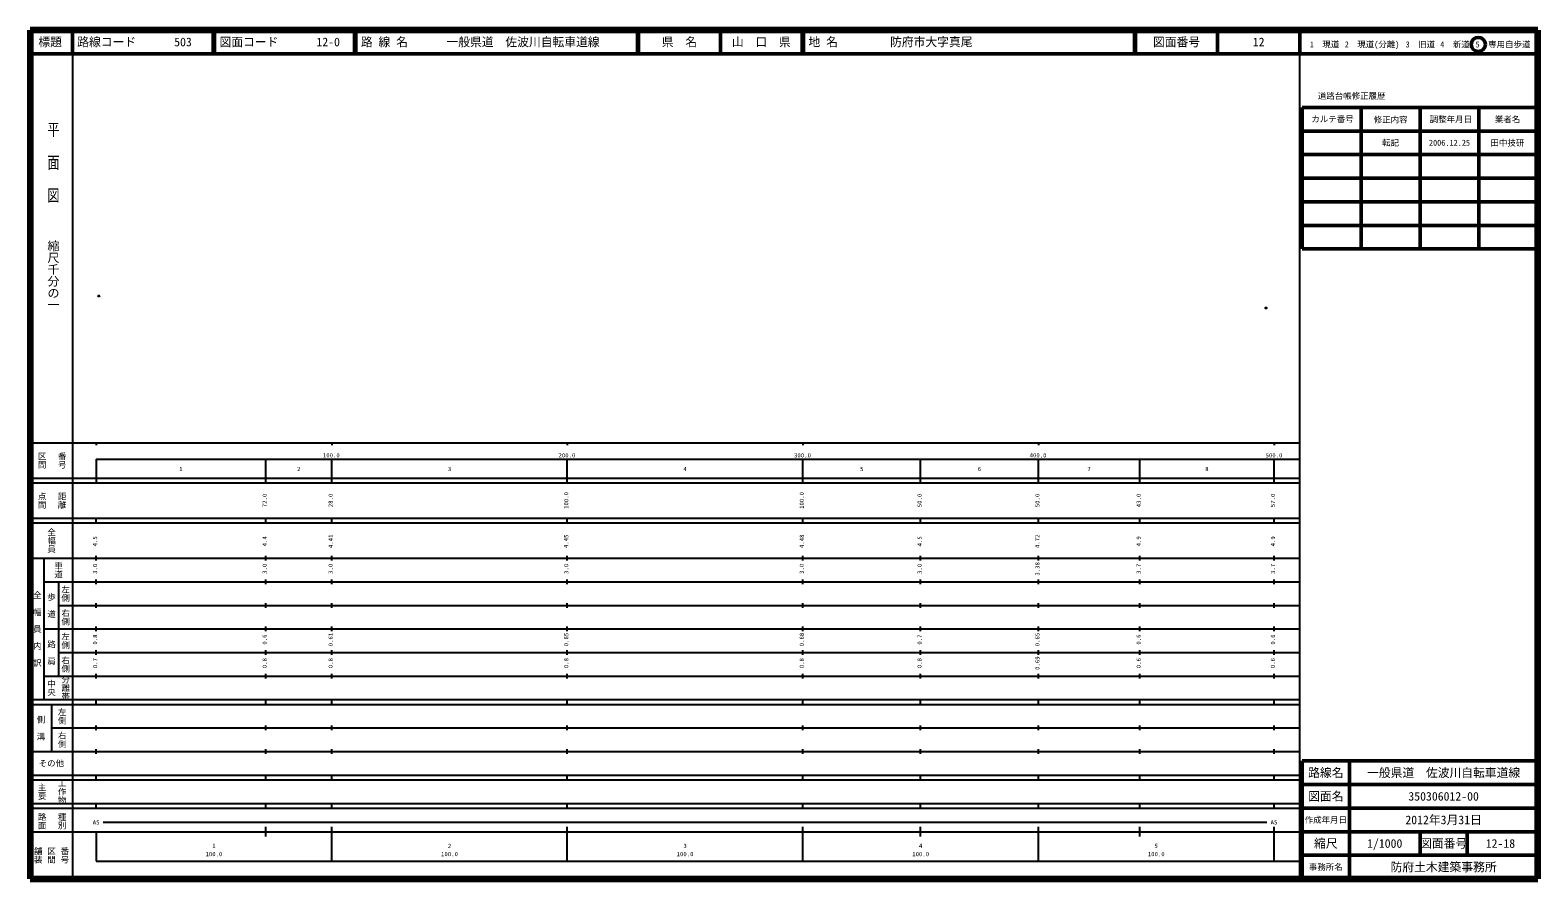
# Model space of a CAD drawing. Units: millimetres on the paper. Extents: x 40 to 680, y 20 to 380.
import ezdxf
from ezdxf.enums import TextEntityAlignment as Align

# ---------------------------------------------------------------- set-up
doc = ezdxf.new("R2010")
doc.units = ezdxf.units.MM
doc.header["$PDMODE"] = 32
doc.header["$PDSIZE"] = 0.5
doc.layers.add('M-OTRS', color=6, linetype='Continuous')
doc.layers.add('M-TTL-TXT', color=7, linetype='Continuous')
for name, color, linetype, lineweight in [('M-TTL', 2, 'Continuous', 140), ('M-TTL-BAND', 7, 'Continuous', 25), ('M-TTL-FRAM', 2, 'Continuous', 50), ('M-TTL-LINE', 7, 'Continuous', 50)]:
    doc.layers.add(name, color=color, linetype=linetype, lineweight=lineweight)
doc.styles.add('@ＭＳ ゴシック', font='')
doc.styles.add('ＭＳ ゴシック', font='')
doc.styles.get('@ＭＳ ゴシック').set_extended_font_data('@MS Gothic')
doc.styles.get('ＭＳ ゴシック').set_extended_font_data('MS Gothic')

msp = doc.modelspace()

# ---------------------------------------------------------------- linework, layer by layer
at = {"layer": 'M-OTRS'}
for p in [(69.172, 267.253), (564.615, 262.153)]:
    msp.add_point(p, dxfattribs=at)
at = {"layer": 'M-TTL'}
for p, q in [((40, 380), (40, 20)), ((680, 380), (40, 380)), ((680, 20), (680, 380)), ((40, 20), (680, 20))]:
    msp.add_line(p, q, dxfattribs=at)
at = {"layer": 'M-TTL-BAND'}
for p, q in [((58, 370), (58, 20)), ((579, 20), (579, 370)), ((40, 205), (579, 205)), ((68, 205), (68, 204)), ((168, 205), (168, 204)), ((268, 205), (268, 204)), ((368, 205), (368, 204)), ((468, 205), (468, 204)), ((568, 205), (568, 204)), ((68, 198), (579, 198)), ((68, 198), (68, 188)), ((140, 188), (140, 198)), ((168, 188), (168, 198)), ((268, 188), (268, 198)), ((368, 188), (368, 198)), ((418, 188), (418, 198)), ((468, 188), (468, 198)), ((511, 188), (511, 198)), ((568, 188), (568, 198)), ((40, 190), (579, 190)), ((40, 188), (579, 188)), ((40, 173), (579, 173)), ((68, 171), (68, 173)), ((140, 171), (140, 173)), ((168, 171), (168, 173)), ((268, 171), (268, 173)), ((368, 171), (368, 173)), ((418, 171), (418, 173)), ((468, 171), (468, 173)), ((511, 171), (511, 173)), ((568, 171), (568, 173)), ((40, 171), (579, 171)), ((40, 156), (579, 156)), ((46, 96), (46, 156)), ((68, 155), (68, 157)), ((140, 155), (140, 157)), ((168, 155), (168, 157)), ((268, 155), (268, 157)), ((368, 155), (368, 157)), ((418, 155), (418, 157)), ((468, 155), (468, 157)), ((511, 155), (511, 157)), ((568, 155), (568, 157)), ((46, 146), (579, 146)), ((52, 146), (52, 106)), ((68, 145), (68, 147)), ((140, 145), (140, 147)), ((168, 145), (168, 147)), ((268, 145), (268, 147)), ((368, 145), (368, 147)), ((418, 145), (418, 147)), ((468, 145), (468, 147)), ((511, 145), (511, 147)), ((568, 145), (568, 147)), ((52, 136), (579, 136)), ((68, 135), (68, 137)), ((140, 135), (140, 137)), ((168, 135), (168, 137)), ((268, 135), (268, 137)), ((368, 135), (368, 137)), ((418, 135), (418, 137)), ((468, 135), (468, 137)), ((511, 135), (511, 137)), ((568, 135), (568, 137)), ((46, 126), (579, 126)), ((68, 125), (68, 127)), ((140, 125), (140, 127)), ((168, 125), (168, 127)), ((268, 125), (268, 127)), ((368, 125), (368, 127)), ((418, 125), (418, 127)), ((468, 125), (468, 127)), ((511, 125), (511, 127)), ((568, 125), (568, 127)), ((52, 116), (579, 116)), ((68, 115), (68, 117)), ((140, 115), (140, 117)), ((168, 115), (168, 117)), ((268, 115), (268, 117)), ((368, 115), (368, 117)), ((418, 115), (418, 117)), ((468, 115), (468, 117)), ((511, 115), (511, 117)), ((568, 115), (568, 117)), ((46, 106), (579, 106)), ((68, 105), (68, 107)), ((140, 105), (140, 107)), ((168, 105), (168, 107)), ((268, 105), (268, 107)), ((368, 105), (368, 107)), ((418, 105), (418, 107)), ((468, 105), (468, 107)), ((511, 105), (511, 107)), ((568, 105), (568, 107)), ((40, 96), (579, 96)), ((68, 94), (68, 96)), ((140, 94), (140, 96)), ((168, 94), (168, 96)), ((268, 94), (268, 96)), ((368, 94), (368, 96)), ((418, 94), (418, 96)), ((468, 94), (468, 96)), ((511, 94), (511, 96)), ((568, 94), (568, 96)), ((40, 94), (579, 94)), ((49, 94), (49, 74)), ((49, 84), (579, 84)), ((68, 83), (68, 85)), ((140, 83), (140, 85)), ((168, 83), (168, 85)), ((268, 83), (268, 85)), ((368, 83), (368, 85)), ((418, 83), (418, 85)), ((468, 83), (468, 85)), ((511, 83), (511, 85)), ((568, 83), (568, 85)), ((40, 74), (579, 74)), ((68, 73), (68, 75)), ((140, 73), (140, 75)), ((168, 73), (168, 75)), ((268, 73), (268, 75)), ((368, 73), (368, 75)), ((418, 73), (418, 75)), ((468, 73), (468, 75)), ((511, 73), (511, 75)), ((568, 73), (568, 75)), ((40, 64), (579, 64)), ((68, 62), (68, 64)), ((140, 62), (140, 64)), ((168, 62), (168, 64)), ((268, 62), (268, 64)), ((368, 62), (368, 64)), ((418, 62), (418, 64)), ((468, 62), (468, 64)), ((511, 62), (511, 64)), ((568, 62), (568, 64)), ((40, 62), (579, 62)), ((40, 52), (579, 52)), ((68, 50), (68, 52)), ((140, 50), (140, 52)), ((168, 50), (168, 52)), ((268, 50), (268, 52)), ((368, 50), (368, 52)), ((418, 50), (418, 52)), ((468, 50), (468, 52)), ((511, 50), (511, 52)), ((568, 50), (568, 52)), ((40, 50), (579, 50)), ((40, 40), (579, 40)), ((68, 40), (68, 27.5)), ((71, 44), (565, 44)), ((140, 38), (140, 42)), ((168, 27.5), (168, 42)), ((268, 27.5), (268, 42)), ((368, 27.5), (368, 42)), ((418, 38), (418, 42)), ((468, 27.5), (468, 42)), ((511, 38), (511, 42)), ((568, 27.5), (568, 42)), ((68, 27.5), (579, 27.5))]:
    msp.add_line(p, q, dxfattribs=at)
at = {"layer": 'M-TTL-FRAM'}
for p, q in [((580, 347.197), (580, 287.197)), ((580, 347.197), (680, 347.197)), ((580, 287.197), (680, 287.197)), ((680, 70), (580, 70)), ((580, 70), (580, 20))]:
    msp.add_line(p, q, dxfattribs=at)
at = {"layer": 'M-TTL-LINE'}
for p, q in [((58, 380), (58, 370)), ((117.75, 380), (117.75, 370)), ((118.25, 380), (118.25, 370)), ((177.75, 380), (177.75, 370)), ((178.25, 380), (178.25, 370)), ((297.75, 380), (297.75, 370)), ((298.25, 380), (298.25, 370)), ((333, 380), (333, 370)), ((367.75, 380), (367.75, 370)), ((368.25, 380), (368.25, 370)), ((508.747, 380), (508.747, 370)), ((509.247, 380), (509.247, 370)), ((543.997, 380), (543.997, 370)), ((579, 380), (579, 370)), ((40, 370), (680, 370)), ((605, 347.197), (605, 287.197)), ((630, 347.197), (630, 287.197)), ((655, 347.197), (655, 287.197)), ((580, 337.197), (680, 337.197)), ((580, 327.197), (680, 327.197)), ((580, 317.197), (680, 317.197)), ((580, 307.197), (680, 307.197)), ((580, 297.197), (680, 297.197)), ((600, 70), (600, 20)), ((680, 60), (580, 60)), ((680, 50), (580, 50)), ((680, 40), (580, 40)), ((630, 40), (630, 30)), ((650, 40), (650, 30)), ((680, 30), (580, 30))]:
    msp.add_line(p, q, dxfattribs=at)
msp.add_circle((654.732, 373.958), 3, dxfattribs=at)

# ---------------------------------------------------------------- texts
at = {"layer": 'M-TTL-BAND', "style": '@ＭＳ ゴシック', "width": 1.4}
msp.add_text('平  面  図', height=3.666, rotation=270, dxfattribs=at).set_placement((49.777, 306.475), align=Align.MIDDLE_RIGHT)
at = {"layer": 'M-TTL-BAND', "style": '@ＭＳ ゴシック'}
msp.add_text('縮尺千分の一', height=3.666, rotation=270, dxfattribs=at).set_placement((49.777, 261.03), align=Align.MIDDLE_RIGHT)
for s, p in [('区間', (45, 197.5)), ('番号', (53.5, 197.5)), ('点間', (45, 180.5)), ('距離', (53.5, 180.5)), ('全幅員', (49, 163.5)), ('車道', (52, 151)), ('全\u3000幅\u3000員\u3000内\u3000訳', (43, 126)), ('歩\u3000道', (49, 136)), ('左側', (55, 141)), ('右側', (55, 131)), ('左側', (55, 121)), ('路\u3000肩', (49, 116)), ('右側', (55, 111)), ('中央', (49, 101)), ('分離帯', (55, 101)), ('左側', (53.5, 89)), ('側\u3000溝', (44.5, 84)), ('右側', (53.5, 79)), ('主要', (45, 57)), ('工作物', (53.5, 57)), ('路面', (45, 44.5)), ('種別', (53.5, 44.5)), ('舗装', (43.333, 30)), ('区間', (49, 30)), ('番号', (54.667, 30))]:
    msp.add_text(s, height=2.566, rotation=270, dxfattribs=at).set_placement(p, align=Align.MIDDLE_CENTER)
at = {"layer": 'M-TTL-BAND', "style": 'ＭＳ ゴシック'}
for s, p in [('100.0', (167.844, 198.195)), ('200.0', (267.844, 198.195)), ('300.0', (367.844, 198.195)), ('400.0', (467.844, 198.195)), ('500.0', (568, 198.195)), ('1', (104, 192.405)), ('2', (154, 192.405)), ('3', (218, 192.405)), ('4', (318, 192.405)), ('5', (393, 192.405)), ('6', (443, 192.405)), ('7', (489.5, 192.405)), ('8', (539.5, 192.405)), ('AS', (68, 42.5)), ('AS', (568, 42.5)), ('1', (118, 32.523)), ('2', (218, 32.523)), ('3', (318, 32.523)), ('4', (418, 32.523)), ('5', (518, 32.523)), ('100.0', (118, 29.033)), ('100.0', (218, 29.033)), ('100.0', (318, 29.033)), ('100.0', (418, 29.033)), ('100.0', (518, 29.033))]:
    msp.add_text(s, height=1.833, dxfattribs=at).set_placement(p, align=Align.BOTTOM_CENTER)
for s, p in [('72.0', (141, 180.5)), ('28.0', (169, 180.5)), ('100.0', (269, 180.5)), ('100.0', (369, 180.5)), ('50.0', (419, 180.5)), ('50.0', (469, 180.5)), ('43.0', (512, 180.5)), ('57.0', (569, 180.5)), ('4.5', (69, 163.174)), ('4.4', (141, 163.174)), ('4.41', (169, 163.174)), ('4.45', (269, 163.174)), ('4.48', (369, 163.174)), ('4.5', (419, 163.174)), ('4.72', (469, 163.174)), ('4.9', (512, 163.174)), ('4.9', (569, 163.174)), ('3.38', (469, 151.5)), ('3.0', (69, 151.5)), ('3.0', (141, 151.5)), ('3.0', (169, 151.5)), ('3.0', (269, 151.5)), ('3.0', (369, 151.5)), ('3.0', (419, 151.5)), ('3.7', (512, 151.5)), ('3.7', (569, 151.5)), ('0.8', (69, 121.5)), ('0.6', (141, 121.5)), ('0.61', (169, 121.5)), ('0.65', (269, 121.5)), ('0.68', (369, 121.5)), ('0.7', (419, 121.5)), ('0.65', (469, 121.5)), ('0.6', (512, 121.5)), ('0.6', (569, 121.5)), ('0.7', (69, 111.5)), ('0.8', (141, 111.5)), ('0.8', (169, 111.5)), ('0.8', (269, 111.5)), ('0.8', (369, 111.5)), ('0.8', (419, 111.5)), ('0.69', (469, 111.5)), ('0.6', (512, 111.5)), ('0.6', (569, 111.5))]:
    msp.add_text(s, height=1.833, rotation=90, dxfattribs=at).set_placement(p, align=Align.BOTTOM_CENTER)
msp.add_text('その他', height=2.566, dxfattribs=at).set_placement((49, 69), align=Align.MIDDLE_CENTER)
at = {"layer": 'M-TTL-TXT', "style": 'ＭＳ ゴシック'}
for s, height, p in [('標題', 3.666, (48.5, 375)), ('県\u3000名', 3.666, (315.625, 375)), ('山\u3000口\u3000県', 3.666, (350.375, 375)), ('図面番号', 3.666, (526.622, 375)), ('12', 3.666, (561.497, 375)), ('1\u3000現道', 2.566, (589.448, 373.958)), ('2\u3000現道(分離)', 2.566, (609.619, 373.958)), ('3\u3000旧道', 2.566, (630.121, 373.958)), ('4\u3000新道', 2.566, (644.824, 373.958)), ('5\u3000専用自歩道', 2.566, (665.228, 373.958)), ('道路台帳修正履歴', 2.566, (600.968, 352.113)), ('カルテ番号', 2.566, (592.839, 342.277)), ('修正内容', 2.566, (617.509, 342.023)), ('調整年月日', 2.566, (643.089, 342.197)), ('業者名', 2.566, (667.134, 342.197)), ('転記', 2.566, (617.5, 332.245)), ('2006.12.25', 2.566, (642.5, 332.245)), ('田中技研', 2.566, (667.077, 332.189)), ('路線名', 3.666, (590, 65)), ('路線名', 3.666, (590, 65)), ('一般県道\u3000佐波川自転車道線', 3.666, (640, 65)), ('図面名', 3.666, (590, 55)), ('図面名', 3.666, (590, 55)), ('350306012-00', 3.666, (640, 55)), ('作成年月日', 2.566, (590, 45)), ('作成年月日', 2.566, (590, 45)), ('2012年3月31日', 3.666, (640, 45)), ('縮尺', 3.666, (590, 35)), ('縮尺', 3.666, (590, 35)), ('1/1000', 3.666, (615, 35)), ('図面番号', 3.666, (640, 35)), ('図面番号', 3.666, (640, 35)), ('12-18', 3.666, (664.125, 35)), ('事務所名', 2.566, (590, 25)), ('事務所名', 2.566, (590, 25)), ('防府土木建築事務所', 3.666, (640, 25))]:
    msp.add_text(s, height=height, dxfattribs=at).set_placement(p, align=Align.MIDDLE_CENTER)
for s, p in [('路線コード', (60, 375)), ('503', (101.142, 375)), ('図面コード', (120.38, 375)), ('12-0', (161.521, 375)), ('路 線 名', (180.38, 375)), ('一般県道\u3000佐波川自転車道線', (216.734, 375)), ('地 名', (370.38, 375)), ('防府市大字真尾', (405.024, 375))]:
    msp.add_text(s, height=3.666, dxfattribs=at).set_placement(p, align=Align.MIDDLE_LEFT)

doc.saveas('drawing.dxf')
